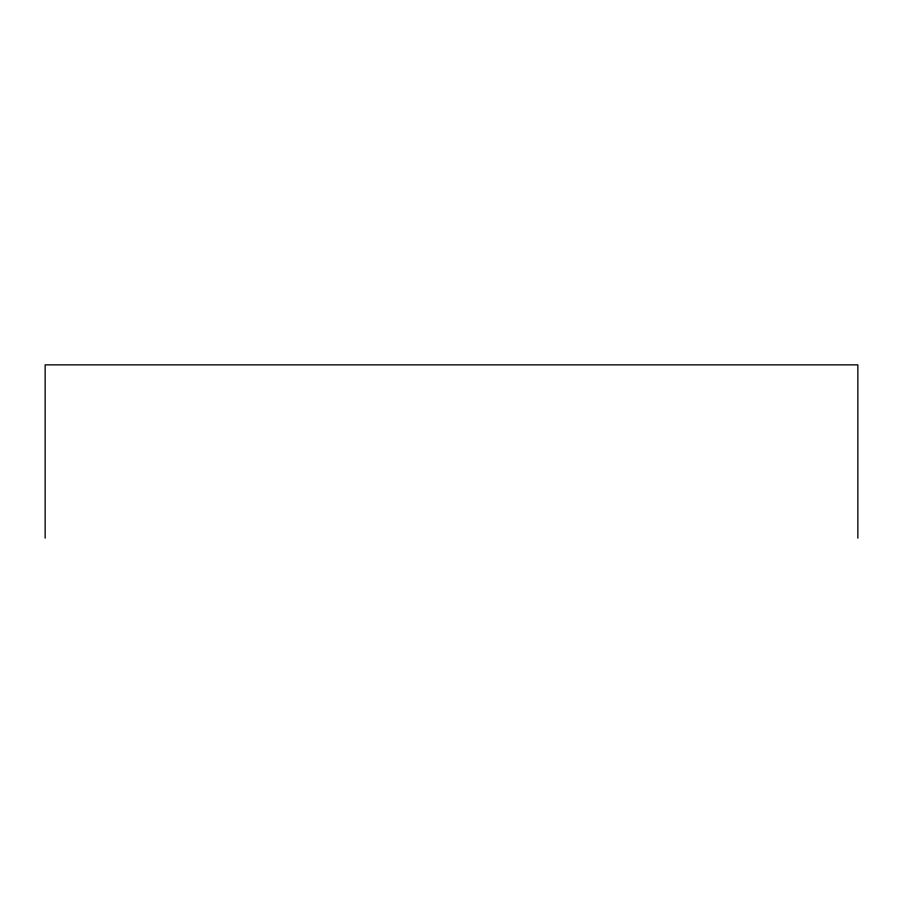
<?xml version="1.0" encoding="UTF-8"?>
<svg xmlns="http://www.w3.org/2000/svg" width="903" height="903" viewBox="0 0 903 903"><rect width="100%" height="100%" fill="white"/><g stroke="black" fill="none" stroke-linecap="round" stroke-linejoin="round"><path stroke-width="1.35" d="M857.85 538.143L857.85 364.857L45.15 364.857L45.15 538.143"/></g></svg>
